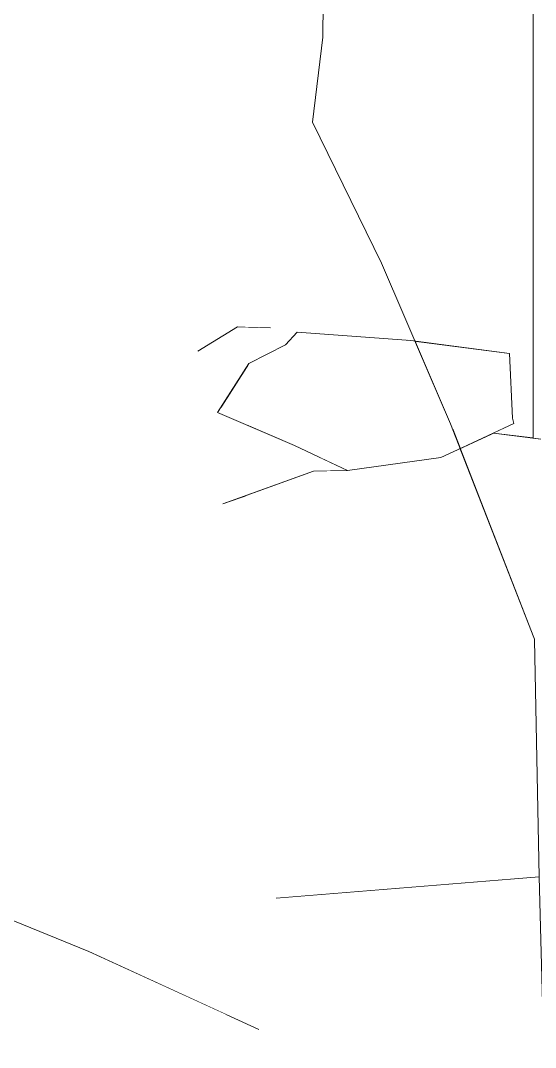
# Model space of a CAD drawing. Header units: millimetres. Extents: x -9413 to 8527, y -300 to 11224.
# Drawn here: x 2520 to 2598.7, y 2094.7 to 2251.6 of the extents above; entities that cross this region are included whole.
import ezdxf

# ---------------------------------------------------------------- set-up
doc = ezdxf.new("R2010")
doc.units = ezdxf.units.MM
doc.header["$MEASUREMENT"] = 0
doc.linetypes.add('Wipeout_Contour', pattern=[1000, 0, -1000])
doc.layers.add('ArchiCAD Doors', color=7, linetype='Continuous')
doc.layers.add('Interior - Furniture', color=7, linetype='Continuous')
for name, color, linetype, lineweight, true_color in [('ArchiCAD Doors_Pen_No__3', 7, 'Continuous', 18, 0xff6600), ('Interior - Furniture _Pen_No__24', 7, 'Continuous', 20, 0x029e21), ('Interior - Furniture _Pen_No__4', 7, 'Continuous', 20, 0x029e21)]:
    doc.layers.add(name, color=color, linetype=linetype, lineweight=lineweight, true_color=true_color)

# ---------------------------------------------------------------- blocks, each defined once
blk = doc.blocks.new('Section Elem_7_6')
at = {"color": 254, "linetype": 'Wipeout_Contour', "lineweight": 0, "ltscale": 217379.562384}
blk.add_wipeout([(2598.38, 2187.81), (2599.57, 2187.66), (2635.29, 2178.75), (2659.78, 2172.23), (2667.84, 2167.67), (2676.57, 2162.49), (2675.44, 2157.05), (2674.35, 2151.76), (2668.56, 2151.56), (2664.83, 2151.34), (2655.06, 2152.61), (2629.48, 2156.23), (2603.2, 2160), (2630.62, 2149.39), (2658.31, 2138.21), (2668, 2134.02), (2668.2, 2131.77), (2667.72, 2129.26), (2666.02, 2120.53), (2664.41, 2120.44), (2656.19, 2119.9), (2654.67, 2120.25), (2626.28, 2127.12), (2600.83, 2133.37), (2624.4, 2124.64), (2648.14, 2115.78), (2656.62, 2110.72), (2657.03, 2108.25), (2655.87, 2103.87), (2654.45, 2097.94), (2653.51, 2097.69), (2643.71, 2097.34), (2616.51, 2102.44), (2599.67, 2105.95), (2599.71, 2104.53), (2603.9, 2103.19), (2623.04, 2097.35), (2626.49, 2095.62), (2628.45, 2094.27), (2633.77, 2090.4), (2632.44, 2086.85), (2629.98, 2080.28), (2626.84, 2079.11), (2617.29, 2080.47), (2600.25, 2084), (2601.36, 2041.77), (2602.1, 2029.95), (2602.4, 1999.76), (2602.57, 1995.11), (2602.09, 1980.01), (2602.14, 1977.35), (2601.79, 1977.05), (2601.7, 1977), (2598.38, 1976.46), (2598.38, 1300), (2686.38, 1300), (2686.38, 3112), (2598.38, 3112), (2598.38, 2444.7), (2600.4, 2436.25), (2598.38, 2435.54), (2598.38, 2401.21), (2598.68, 2400.28), (2598.38, 2399.92)], dxfattribs=at).dxf.layer = 'ArchiCAD Doors'
at = {"color": 254, "linetype": 'Wipeout_Contour', "lineweight": 0, "ltscale": 192324.521893}
blk.add_wipeout([(2036.38, 1300), (2506.93, 1300), (2499.37, 1326.37), (2498.04, 1332.22), (2481.24, 1434.22), (2473.05, 1481.05), (2470.5, 1499.6), (2466.36, 1528.06), (2464.28, 1547.05), (2463.07, 1563.22), (2460.16, 1590.08), (2458.26, 1615.89), (2456.8, 1663.82), (2453.77, 1709.11), (2442.96, 1755.16), (2429.79, 1828.97), (2421.62, 1862.96), (2416.71, 1881.48), (2407.91, 1913.19), (2405.36, 1922.9), (2405.46, 1942.76), (2405.66, 1949.44), (2400.5, 1951.95), (2400.23, 1959.34), (2395.69, 1959.12), (2373.2, 1958.55), (2373.02, 1958.71), (2372.92, 1958.8), (2374.3, 1970.46), (2375.08, 1976.94), (2376.98, 1991.41), (2380.31, 2014.07), (2391.51, 2064.71), (2403.62, 2118.22), (2414.61, 2153.41), (2417.94, 2162.63), (2397.86, 2190.5), (2351.96, 2231.88), (2307.65, 2263.4), (2266.2, 2303.25), (2248.68, 2360.74), (2285.55, 2449.55), (2293.16, 2471.53), (2364.6, 2534.71), (2381.99, 2541.41), (2388.56, 2551.15), (2389.64, 2551.88), (2391.5, 2558.14), (2410.33, 2578.26), (2438.93, 2614), (2484.75, 2591.37), (2519.21, 2571.89), (2532.33, 2565.6), (2553.51, 2550.36), (2576.82, 2499.28), (2591.66, 2471.42), (2595.34, 2457.38), (2598.38, 2444.7), (2598.38, 3112), (2036.38, 3112)], dxfattribs=at).dxf.layer = 'ArchiCAD Doors'
at = {"color": 254, "linetype": 'Wipeout_Contour', "lineweight": 0, "ltscale": 55165.287423}
blk.add_wipeout([(2564.63, 2236.05), (2575.18, 2214.51), (2580.3, 2202.62), (2594.76, 2200.73), (2595.19, 2190.85), (2595.41, 2190.01), (2592.3, 2188.57), (2598.38, 2187.81), (2598.38, 2399.92), (2595.1, 2396.05), (2591.74, 2392.28), (2590.28, 2384.92), (2591.1, 2374.28), (2589.06, 2367.07), (2566.59, 2290.96), (2566.21, 2249.05)], dxfattribs=at).dxf.layer = 'ArchiCAD Doors'
at = {"layer": 'ArchiCAD Doors_Pen_No__3', "linetype": 'Continuous'}
blk.add_line((2598.38, 2187.81), (2598.38, 2399.92), dxfattribs=at)
blk = doc.blocks.new('Section Elem_44_6')
at = {"color": 254, "linetype": 'Wipeout_Contour', "lineweight": 0, "ltscale": 10195.313914}
blk.add_wipeout([(2555.18, 2237.01), (2575.18, 2214.51), (2564.63, 2236.05)], dxfattribs=at).dxf.layer = 'Interior - Furniture'
at = {"color": 254, "linetype": 'Wipeout_Contour', "lineweight": 0, "ltscale": 16777.383959}
blk.add_wipeout([(2529.84, 2188.02), (2527.03, 2185.34), (2553.14, 2204.8), (2547.12, 2201.09), (2535.49, 2192.3)], dxfattribs=at).dxf.layer = 'Interior - Furniture'
at = {"color": 254, "linetype": 'Wipeout_Contour', "lineweight": 0, "ltscale": 10177.256965}
blk.add_wipeout([(2579.53, 2202.72), (2580.3, 2202.62), (2579.65, 2202.71)], dxfattribs=at).dxf.layer = 'Interior - Furniture'
at = {"color": 254, "linetype": 'Wipeout_Contour', "lineweight": 0, "ltscale": 10180.674286}
blk.add_wipeout([(2590.37, 2187.67), (2599.57, 2187.66), (2592.3, 2188.57)], dxfattribs=at).dxf.layer = 'Interior - Furniture'
at = {"color": 254, "linetype": 'Wipeout_Contour', "lineweight": 0, "ltscale": 10111.177155}
blk.add_wipeout([(2565.78, 2184.83), (2566.27, 2184.6), (2566.84, 2185.32)], dxfattribs=at).dxf.layer = 'Interior - Furniture'
at = {"color": 254, "linetype": 'Wipeout_Contour', "lineweight": 0, "ltscale": 13410.824102}
blk.add_wipeout([(2564.79, 2182.75), (2532.89, 2175.5), (2546.58, 2176.96), (2550.92, 2177.78)], dxfattribs=at).dxf.layer = 'Interior - Furniture'
at = {"color": 254, "linetype": 'Wipeout_Contour', "lineweight": 0, "ltscale": 23633.279723}
blk.add_wipeout([(2603.2, 2160), (2597.75, 2159.17), (2598.47, 2157.34), (2598.56, 2157.09), (2598.6, 2156.97), (2598.86, 2143.44), (2602.14, 2142.8)], dxfattribs=at).dxf.layer = 'Interior - Furniture'
at = {"color": 254, "linetype": 'Wipeout_Contour', "lineweight": 0, "ltscale": 13301.809282}
blk.add_wipeout([(2545.44, 2130.84), (2559.61, 2123.23), (2560.92, 2124.61), (2562.51, 2126.45)], dxfattribs=at).dxf.layer = 'Interior - Furniture'
at = {"color": 254, "linetype": 'Wipeout_Contour', "lineweight": 0, "ltscale": 13447.297634}
blk.add_wipeout([(2553.14, 2204.8), (2527.03, 2185.34), (2550.08, 2191.73), (2554.9, 2199.2)], dxfattribs=at).dxf.layer = 'Interior - Furniture'
at = {"color": 254, "linetype": 'Wipeout_Contour', "lineweight": 0, "ltscale": 10188.070901}
blk.add_wipeout([(2594.76, 2200.73), (2580.3, 2202.62), (2580.37, 2202.46)], dxfattribs=at).dxf.layer = 'Interior - Furniture'
at = {"color": 254, "linetype": 'Wipeout_Contour', "lineweight": 0, "ltscale": 16958.851708}
blk.add_wipeout([(2583.11, 2196.09), (2585.73, 2190), (2586.05, 2189.19), (2595.41, 2190.01), (2595.19, 2190.85)], dxfattribs=at).dxf.layer = 'Interior - Furniture'
at = {"color": 254, "linetype": 'Wipeout_Contour', "lineweight": 0, "ltscale": 10107.747122}
blk.add_wipeout([(2561.86, 2186.66), (2564.79, 2182.75), (2569.97, 2182.87)], dxfattribs=at).dxf.layer = 'Interior - Furniture'
at = {"color": 254, "linetype": 'Wipeout_Contour', "lineweight": 0, "ltscale": 10028.388335}
blk.add_wipeout([(2532.89, 2175.5), (2549.32, 2156.66), (2546.58, 2176.96)], dxfattribs=at).dxf.layer = 'Interior - Furniture'
at = {"color": 254, "linetype": 'Wipeout_Contour', "lineweight": 0, "ltscale": 13528.97371}
blk.add_wipeout([(2600.9, 2170.61), (2594.28, 2168.08), (2597.75, 2159.17), (2603.2, 2160)], dxfattribs=at).dxf.layer = 'Interior - Furniture'
at = {"color": 254, "linetype": 'Wipeout_Contour', "lineweight": 0, "ltscale": 9909.824258}
blk.add_wipeout([(2535.81, 2118.77), (2545.44, 2130.84), (2496.9, 2135.96)], dxfattribs=at).dxf.layer = 'Interior - Furniture'
at = {"color": 254, "linetype": 'Wipeout_Contour', "lineweight": 0, "ltscale": 16914.200186}
blk.add_wipeout([(2553.14, 2204.8), (2562.26, 2204), (2579.65, 2202.71), (2579.19, 2202.76), (2558.21, 2204.63)], dxfattribs=at).dxf.layer = 'Interior - Furniture'
at = {"color": 254, "linetype": 'Wipeout_Contour', "lineweight": 0, "ltscale": 10171.83972}
blk.add_wipeout([(2586.05, 2189.19), (2587.21, 2186.2), (2595.41, 2190.01)], dxfattribs=at).dxf.layer = 'Interior - Furniture'
at = {"color": 254, "linetype": 'Wipeout_Contour', "lineweight": 0, "ltscale": 10024.890182}
blk.add_wipeout([(2525.22, 2185.21), (2527.03, 2185.34), (2529.84, 2188.02)], dxfattribs=at).dxf.layer = 'Interior - Furniture'
at = {"color": 254, "linetype": 'Wipeout_Contour', "lineweight": 0, "ltscale": 16652.527051}
blk.add_wipeout([(2532.89, 2175.5), (2502.08, 2162.46), (2538.21, 2155.3), (2548.94, 2156.62), (2549.32, 2156.66)], dxfattribs=at).dxf.layer = 'Interior - Furniture'
at = {"color": 254, "linetype": 'Wipeout_Contour', "lineweight": 0, "ltscale": 10151.172422}
blk.add_wipeout([(2592.89, 2171.65), (2594.28, 2168.08), (2600.9, 2170.61)], dxfattribs=at).dxf.layer = 'Interior - Furniture'
at = {"color": 254, "linetype": 'Wipeout_Contour', "lineweight": 0, "ltscale": 13320.037411}
blk.add_wipeout([(2545.44, 2130.84), (2562.51, 2126.45), (2553.76, 2146.13), (2551.21, 2147.13)], dxfattribs=at).dxf.layer = 'Interior - Furniture'
at = {"color": 254, "linetype": 'Wipeout_Contour', "lineweight": 0, "ltscale": 9943.581315}
blk.add_wipeout([(2558.84, 2114.19), (2535.81, 2118.77), (2566.27, 2106.28)], dxfattribs=at).dxf.layer = 'Interior - Furniture'
at = {"color": 254, "linetype": 'Wipeout_Contour', "lineweight": 0, "ltscale": 10121.763699}
blk.add_wipeout([(2553.14, 2204.8), (2554.9, 2199.2), (2560.48, 2202.04)], dxfattribs=at).dxf.layer = 'Interior - Furniture'
at = {"color": 254, "linetype": 'Wipeout_Contour', "lineweight": 0, "ltscale": 13581.707149}
blk.add_wipeout([(2580.37, 2202.46), (2583.11, 2196.09), (2595.19, 2190.85), (2594.76, 2200.73)], dxfattribs=at).dxf.layer = 'Interior - Furniture'
at = {"color": 254, "linetype": 'Wipeout_Contour', "lineweight": 0, "ltscale": 10153.57833}
blk.add_wipeout([(2581.7, 2185.29), (2584.25, 2184.82), (2587.21, 2186.2)], dxfattribs=at).dxf.layer = 'Interior - Furniture'
at = {"color": 254, "linetype": 'Wipeout_Contour', "lineweight": 0, "ltscale": 16652.819845}
blk.add_wipeout([(2508.59, 2179.02), (2527.03, 2185.34), (2525.22, 2185.21), (2511.53, 2180.27), (2509.4, 2179.39)], dxfattribs=at).dxf.layer = 'Interior - Furniture'
at = {"color": 254, "linetype": 'Wipeout_Contour', "lineweight": 0, "ltscale": 16589.544013}
blk.add_wipeout([(2545.44, 2130.84), (2535.81, 2118.77), (2558.84, 2114.19), (2559.11, 2117.49), (2559.61, 2123.23)], dxfattribs=at).dxf.layer = 'Interior - Furniture'
at = {"color": 254, "linetype": 'Wipeout_Contour', "lineweight": 0, "ltscale": 13230.809138}
blk.add_wipeout([(2563.59, 2104.13), (2530.44, 2109.35), (2556.41, 2097.44), (2561.5, 2102.39)], dxfattribs=at).dxf.layer = 'Interior - Furniture'
at = {"layer": 'Interior - Furniture _Pen_No__24', "linetype": 'Continuous', "flags": 128}
blk.add_lwpolyline([(2595.41, 2190.01), (2595.19, 2190.85), (2594.76, 2200.73)], dxfattribs=at)
at = {"color": 254, "linetype": 'Wipeout_Contour', "lineweight": 0, "ltscale": 10130.176802}
blk.add_wipeout([(2562.26, 2204), (2553.14, 2204.8), (2560.48, 2202.04)], dxfattribs=at).dxf.layer = 'Interior - Furniture'
at = {"color": 254, "linetype": 'Wipeout_Contour', "lineweight": 0, "ltscale": 13553.994785}
blk.add_wipeout([(2599.57, 2187.66), (2587.61, 2185.18), (2592.89, 2171.65), (2600.9, 2170.61)], dxfattribs=at).dxf.layer = 'Interior - Furniture'
at = {"color": 254, "linetype": 'Wipeout_Contour', "lineweight": 0, "ltscale": 9986.667771}
blk.add_wipeout([(2527.03, 2185.34), (2502.08, 2162.46), (2532.89, 2175.5)], dxfattribs=at).dxf.layer = 'Interior - Furniture'
at = {"color": 254, "linetype": 'Wipeout_Contour', "lineweight": 0, "ltscale": 16880.556874}
blk.add_wipeout([(2566.84, 2185.32), (2566.27, 2184.6), (2569.97, 2182.87), (2584.25, 2184.82), (2581.64, 2185.3)], dxfattribs=at).dxf.layer = 'Interior - Furniture'
at = {"color": 254, "linetype": 'Wipeout_Contour', "lineweight": 0, "ltscale": 13234.903686}
blk.add_wipeout([(2535.81, 2118.77), (2530.44, 2109.35), (2563.59, 2104.13), (2566.27, 2106.28)], dxfattribs=at).dxf.layer = 'Interior - Furniture'
at = {"color": 254, "linetype": 'Wipeout_Contour', "lineweight": 0, "ltscale": 13563.013892}
blk.add_wipeout([(2587.21, 2186.2), (2587.61, 2185.18), (2599.57, 2187.66), (2590.37, 2187.67)], dxfattribs=at).dxf.layer = 'Interior - Furniture'
at = {"color": 254, "linetype": 'Wipeout_Contour', "lineweight": 0, "ltscale": 13293.752956}
blk.add_wipeout([(2502.08, 2162.46), (2527.03, 2185.34), (2508.59, 2179.02), (2508.27, 2178.64)], dxfattribs=at).dxf.layer = 'Interior - Furniture'
at = {"layer": 'Interior - Furniture _Pen_No__4', "linetype": 'Continuous'}
blk.add_line((2592.3, 2188.57), (2599.57, 2187.66), dxfattribs=at)
at = {"color": 254, "linetype": 'Wipeout_Contour', "lineweight": 0, "ltscale": 10048.086689}
blk.add_wipeout([(2527.03, 2185.34), (2532.89, 2175.5), (2564.79, 2182.75)], dxfattribs=at).dxf.layer = 'Interior - Furniture'
at = {"color": 254, "linetype": 'Wipeout_Contour', "lineweight": 0, "ltscale": 19900.319533}
blk.add_wipeout([(2502.08, 2162.46), (2496.9, 2135.96), (2537.6, 2147.84), (2537.6, 2147.88), (2538.4, 2153.89), (2538.21, 2155.3)], dxfattribs=at).dxf.layer = 'Interior - Furniture'
at = {"color": 254, "linetype": 'Wipeout_Contour', "lineweight": 0, "ltscale": 13438.883152}
blk.add_wipeout([(2564.79, 2182.75), (2561.86, 2186.66), (2550.08, 2191.73), (2527.03, 2185.34)], dxfattribs=at).dxf.layer = 'Interior - Furniture'
at = {"color": 254, "linetype": 'Wipeout_Contour', "lineweight": 0, "ltscale": 13264.173559}
blk.add_wipeout([(2496.9, 2135.96), (2545.44, 2130.84), (2551.21, 2147.13), (2537.6, 2147.84)], dxfattribs=at).dxf.layer = 'Interior - Furniture'
at = {"color": 254, "linetype": 'Wipeout_Contour', "lineweight": 0, "ltscale": 27039.851215}
blk.add_wipeout([(2554.76, 2198.98), (2554.69, 2192.49), (2585.73, 2190), (2580.3, 2202.62), (2579.53, 2202.72), (2562.26, 2204), (2560.48, 2202.04), (2554.9, 2199.2)], dxfattribs=at).dxf.layer = 'Interior - Furniture'
at = {"color": 254, "linetype": 'Wipeout_Contour', "lineweight": 0, "ltscale": 9995.345405}
blk.add_wipeout([(2537.6, 2147.88), (2554.23, 2153.72), (2538.4, 2153.89)], dxfattribs=at).dxf.layer = 'Interior - Furniture'
at = {"color": 254, "linetype": 'Wipeout_Contour', "lineweight": 0, "ltscale": 13144.270378}
blk.add_wipeout([(2496.9, 2135.96), (2489.11, 2129.86), (2494.26, 2126.01), (2535.81, 2118.77)], dxfattribs=at).dxf.layer = 'Interior - Furniture'
at = {"color": 254, "linetype": 'Wipeout_Contour', "lineweight": 0, "ltscale": 23719.057822}
blk.add_wipeout([(2554.82, 2204.74), (2558.21, 2204.63), (2579.19, 2202.76), (2579.65, 2202.71), (2580.3, 2202.62), (2575.18, 2214.51), (2555.18, 2237.01)], dxfattribs=at).dxf.layer = 'Interior - Furniture'
at = {"color": 254, "linetype": 'Wipeout_Contour', "lineweight": 0, "ltscale": 16659.655778}
blk.add_wipeout([(2537.6, 2147.84), (2551.21, 2147.13), (2553.76, 2146.13), (2554.23, 2153.72), (2537.6, 2147.88)], dxfattribs=at).dxf.layer = 'Interior - Furniture'
at = {"color": 254, "linetype": 'Wipeout_Contour', "lineweight": 0, "ltscale": 16432.284887}
blk.add_wipeout([(2535.81, 2118.77), (2493.9, 2126.07), (2495.17, 2125.15), (2497.87, 2122.62), (2530.44, 2109.35)], dxfattribs=at).dxf.layer = 'Interior - Furniture'
at = {"layer": 'Interior - Furniture _Pen_No__24', "linetype": 'Continuous', "flags": 128}
blk.add_lwpolyline([(2594.76, 2200.73), (2579.65, 2202.71), (2562.26, 2204)], dxfattribs=at)
at = {"layer": 'Interior - Furniture _Pen_No__4', "linetype": 'Continuous'}
blk.add_line((2579.65, 2202.71), (2579.16, 2202.76), dxfattribs=at)
at = {"color": 254, "linetype": 'Wipeout_Contour', "lineweight": 0, "ltscale": 43582.880266}
blk.add_wipeout([(2555.18, 2237.01), (2507.2, 2206.24), (2517.87, 2201.79), (2517.89, 2201.75), (2517.83, 2201.36), (2514.07, 2197.34), (2513.96, 2197.25), (2513.98, 2197.24), (2509.03, 2192.05), (2535.49, 2192.3), (2547.12, 2201.09), (2553.14, 2204.8), (2554.82, 2204.74)], dxfattribs=at).dxf.layer = 'Interior - Furniture'
at = {"color": 254, "linetype": 'Wipeout_Contour', "lineweight": 0, "ltscale": 20089.514965}
blk.add_wipeout([(2553.76, 2146.13), (2562.51, 2126.45), (2560.92, 2124.61), (2598.6, 2156.97), (2598.56, 2157.09), (2554.23, 2153.72)], dxfattribs=at).dxf.layer = 'Interior - Furniture'
at = {"color": 254, "linetype": 'Wipeout_Contour', "lineweight": 0, "ltscale": 16383.83547}
blk.add_wipeout([(2458.5, 2120.09), (2549.26, 2024.85), (2551.45, 2099.72), (2530.44, 2109.35), (2508.23, 2118.4)], dxfattribs=at).dxf.layer = 'Interior - Furniture'
at = {"layer": 'Interior - Furniture _Pen_No__4', "linetype": 'Continuous'}
for p, q in [((2553.14, 2204.8), (2547.11, 2201.08)), ((2558.22, 2204.63), (2553.14, 2204.8))]:
    blk.add_line(p, q, dxfattribs=at)
at = {"color": 254, "linetype": 'Wipeout_Contour', "lineweight": 0, "ltscale": 16735.805838}
blk.add_wipeout([(2555.18, 2237.01), (2481.32, 2236.86), (2482.85, 2216.47), (2486.91, 2214.87), (2507.2, 2206.24)], dxfattribs=at).dxf.layer = 'Interior - Furniture'
at = {"color": 254, "linetype": 'Wipeout_Contour', "lineweight": 0, "ltscale": 10099.982029}
blk.add_wipeout([(2554.76, 2198.98), (2550.55, 2192.45), (2554.69, 2192.49)], dxfattribs=at).dxf.layer = 'Interior - Furniture'
at = {"color": 254, "linetype": 'Wipeout_Contour', "lineweight": 0, "ltscale": 39989.629934}
blk.add_wipeout([(2504.65, 2187.53), (2504.65, 2187.5), (2504.73, 2187.41), (2512.22, 2184.16), (2514.49, 2182.99), (2514.54, 2182.81), (2514.55, 2182.75), (2511.53, 2180.27), (2525.22, 2185.21), (2529.84, 2188.02), (2535.49, 2192.3), (2509.03, 2192.05)], dxfattribs=at).dxf.layer = 'Interior - Furniture'
at = {"color": 254, "linetype": 'Wipeout_Contour', "lineweight": 0, "ltscale": 13338.825425}
blk.add_wipeout([(2548.94, 2156.62), (2538.21, 2155.3), (2538.4, 2153.89), (2554.23, 2153.72)], dxfattribs=at).dxf.layer = 'Interior - Furniture'
at = {"color": 254, "linetype": 'Wipeout_Contour', "lineweight": 0, "ltscale": 16706.190812}
blk.add_wipeout([(2559.11, 2117.49), (2599.28, 2120.76), (2598.6, 2156.97), (2560.92, 2124.61), (2559.61, 2123.23)], dxfattribs=at).dxf.layer = 'Interior - Furniture'
at = {"color": 254, "linetype": 'Wipeout_Contour', "lineweight": 0, "ltscale": 9675.425653}
blk.add_wipeout([(2549.26, 2024.85), (2458.5, 2120.09), (2448.21, 2019.2)], dxfattribs=at).dxf.layer = 'Interior - Furniture'
at = {"layer": 'Interior - Furniture _Pen_No__24', "linetype": 'Continuous', "flags": 128}
blk.add_lwpolyline([(2562.26, 2204), (2560.48, 2202.04), (2554.9, 2199.2)], dxfattribs=at)
at = {"layer": 'Interior - Furniture _Pen_No__4', "linetype": 'Continuous'}
blk.add_line((2497.7, 2122.68), (2530.44, 2109.35), dxfattribs=at)
at = {"color": 254, "linetype": 'Wipeout_Contour', "lineweight": 0, "ltscale": 10210.318577}
blk.add_wipeout([(2564.63, 2236.05), (2566.21, 2249.05), (2555.18, 2237.01)], dxfattribs=at).dxf.layer = 'Interior - Furniture'
at = {"color": 254, "linetype": 'Wipeout_Contour', "lineweight": 0, "ltscale": 13457.509805}
blk.add_wipeout([(2550.08, 2191.73), (2554.65, 2189.76), (2554.69, 2192.49), (2550.55, 2192.45)], dxfattribs=at).dxf.layer = 'Interior - Furniture'
at = {"color": 254, "linetype": 'Wipeout_Contour', "lineweight": 0, "ltscale": 16890.782192}
blk.add_wipeout([(2569.97, 2182.87), (2566.76, 2182.8), (2598.47, 2157.34), (2587.21, 2186.2), (2584.25, 2184.82)], dxfattribs=at).dxf.layer = 'Interior - Furniture'
at = {"color": 254, "linetype": 'Wipeout_Contour', "lineweight": 0, "ltscale": 20081.095834}
blk.add_wipeout([(2550.92, 2177.78), (2546.58, 2176.96), (2549.32, 2156.66), (2548.94, 2156.62), (2554.23, 2153.72), (2554.53, 2179.07)], dxfattribs=at).dxf.layer = 'Interior - Furniture'
at = {"color": 254, "linetype": 'Wipeout_Contour', "lineweight": 0, "ltscale": 23254.77919}
blk.add_wipeout([(2559.11, 2117.49), (2558.84, 2114.19), (2566.27, 2106.28), (2563.59, 2104.13), (2561.5, 2102.39), (2601.36, 2041.77), (2599.28, 2120.76)], dxfattribs=at).dxf.layer = 'Interior - Furniture'
at = {"layer": 'Interior - Furniture _Pen_No__4', "linetype": 'Continuous'}
blk.add_line((2599.28, 2120.76), (2559.08, 2117.49), dxfattribs=at)
at = {"color": 254, "linetype": 'Wipeout_Contour', "lineweight": 0, "ltscale": 13687.39985}
blk.add_wipeout([(2555.18, 2237.01), (2566.21, 2249.05), (2566.59, 2290.96), (2565.4, 2290.65)], dxfattribs=at).dxf.layer = 'Interior - Furniture'
at = {"color": 254, "linetype": 'Wipeout_Contour', "lineweight": 0, "ltscale": 27014.806206}
blk.add_wipeout([(2554.69, 2192.49), (2562.07, 2186.56), (2565.78, 2184.83), (2566.84, 2185.32), (2581.64, 2185.3), (2581.7, 2185.29), (2587.21, 2186.2), (2585.73, 2190)], dxfattribs=at).dxf.layer = 'Interior - Furniture'
at = {"color": 254, "linetype": 'Wipeout_Contour', "lineweight": 0, "ltscale": 20190.93103}
blk.add_wipeout([(2554.23, 2153.72), (2598.56, 2157.09), (2598.47, 2157.34), (2566.76, 2182.8), (2564.79, 2182.75), (2554.53, 2179.07)], dxfattribs=at).dxf.layer = 'Interior - Furniture'
at = {"color": 254, "linetype": 'Wipeout_Contour', "lineweight": 0, "ltscale": 19788.221617}
blk.add_wipeout([(2549.26, 2024.85), (2602.1, 2029.95), (2601.36, 2041.77), (2561.5, 2102.39), (2556.41, 2097.44), (2551.45, 2099.72)], dxfattribs=at).dxf.layer = 'Interior - Furniture'
at = {"layer": 'Interior - Furniture _Pen_No__24', "linetype": 'Continuous', "flags": 128}
for points in [[(2602.14, 1977.35), (2602.09, 1980.01), (2602.57, 1995.11), (2602.4, 1999.76), (2602.1, 2029.95), (2601.36, 2041.77), (2599.28, 2120.76), (2598.6, 2156.97), (2598.56, 2157.09), (2598.47, 2157.34), (2585.73, 2190), (2575.18, 2214.51), (2564.63, 2236.05)], [(2569.97, 2182.87), (2584.25, 2184.82), (2595.41, 2190.01)]]:
    blk.add_lwpolyline(points, dxfattribs=at)
at = {"layer": 'Interior - Furniture _Pen_No__4', "linetype": 'Continuous'}
for p, q in [((2550.9, 2177.77), (2564.79, 2182.75)), ((2569.97, 2182.87), (2564.79, 2182.75)), ((2530.44, 2109.35), (2556.44, 2097.43))]:
    blk.add_line(p, q, dxfattribs=at)
at = {"color": 254, "linetype": 'Wipeout_Contour', "lineweight": 0, "ltscale": 10171.18307}
blk.add_wipeout([(2481.32, 2236.86), (2565.4, 2290.65), (2495.22, 2295.8)], dxfattribs=at).dxf.layer = 'Interior - Furniture'
at = {"color": 254, "linetype": 'Wipeout_Contour', "lineweight": 0, "ltscale": 13467.413575}
blk.add_wipeout([(2554.69, 2192.49), (2554.65, 2189.76), (2561.86, 2186.66), (2562.07, 2186.56)], dxfattribs=at).dxf.layer = 'Interior - Furniture'
at = {"layer": 'Interior - Furniture _Pen_No__24', "linetype": 'Continuous'}
blk.add_line((2554.9, 2199.2), (2550.08, 2191.73), dxfattribs=at)
at = {"layer": 'Interior - Furniture _Pen_No__24', "linetype": 'Continuous', "flags": 128}
blk.add_lwpolyline([(2550.08, 2191.73), (2561.86, 2186.66), (2569.97, 2182.87)], dxfattribs=at)
at = {"color": 254, "linetype": 'Wipeout_Contour', "lineweight": 0, "ltscale": 10175.400436}
blk.add_wipeout([(2565.4, 2290.65), (2481.32, 2236.86), (2555.18, 2237.01)], dxfattribs=at).dxf.layer = 'Interior - Furniture'
at = {"layer": 'Interior - Furniture _Pen_No__24', "linetype": 'Continuous', "flags": 128}
blk.add_lwpolyline([(2564.63, 2236.05), (2566.21, 2249.05), (2566.59, 2290.96), (2589.06, 2367.07), (2591.1, 2374.28), (2590.28, 2384.92), (2591.74, 2392.28)], dxfattribs=at)

msp = doc.modelspace()

# ---------------------------------------------------------------- block references
at = {"layer": 'ArchiCAD Doors'}
msp.add_blockref('Section Elem_7_6', (0, 0), dxfattribs=at)

# ---------------------------------------------------------------- next in the draw order: block references
at = {"layer": 'Interior - Furniture'}
msp.add_blockref('Section Elem_44_6', (0, 0), dxfattribs=at)

doc.saveas('drawing.dxf')
